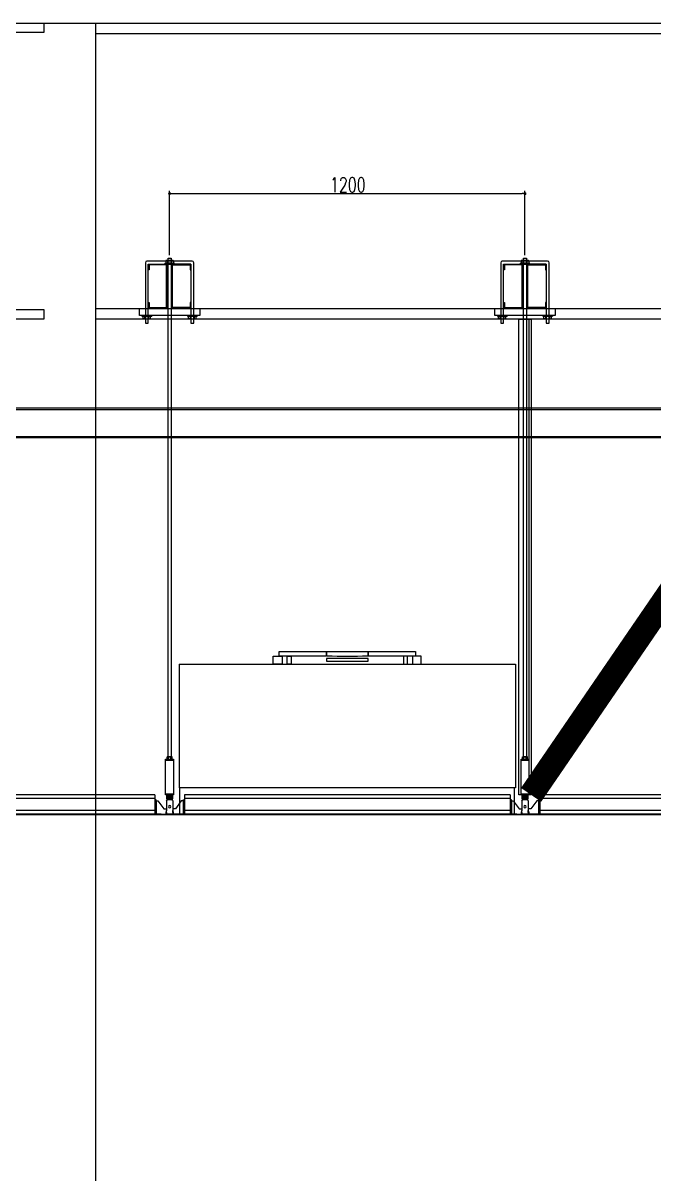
# Model space of a CAD drawing. Header units: millimetres. Extents: x -32710 to 654186, y -254124 to 420220.
# Drawn here: x 264505 to 266636, y 389838 to 393725 of the extents above; entities that cross this region are included whole.
import ezdxf
from ezdxf.xclip import XClip

# ---------------------------------------------------------------- set-up
doc = ezdxf.new("R2010")
doc.units = ezdxf.units.MM
doc.header["$LTSCALE"] = 1000
doc.linetypes.add('YFSHI-02(E-LINE)$0$HIDDEN', pattern=[0.3, 0.2, -0.1])
for name, color, linetype in [('FFU', 145, 'Continuous'), ('M-PIPE-E11-HV&LV&ELV', 22, 'Continuous'), ('TPH12-SEC-@E$0$KABE1', 252, 'Continuous'), ('TPH12-SEC-@E$0$STEEL2', 252, 'Continuous'), ('TPH12-SEC-@E$0$STEEL3', 252, 'Continuous'), ('YFSHI-02(E-LINE)$0$SH-DIM', 2, 'Continuous'), ('YFSHI-02(E-LINE)$0$SH-LINE-10', 10, 'Continuous'), ('YFSHI-02(E-LINE)$0$SH-LINE-130', 130, 'Continuous'), ('YFSHI-02(E-LINE)$0$SH-LINE-82', 82, 'Continuous')]:
    doc.layers.add(name, color=color, linetype=linetype)
doc.styles.add('YFSHI-02(E-LINE)$0$AA-TXT', font='simplex.shx', dxfattribs={"width": 0.8, "bigfont": 'CHINA.shx'})

# ---------------------------------------------------------------- blocks, each defined once
blk = doc.blocks.new('TPH12-SEC-@E')
at = {"layer": 'TPH12-SEC-@E$0$KABE1'}
blk.add_line((47000, 393725), (273000, 393725), dxfattribs=at)
at = {"layer": 'TPH12-SEC-@E$0$STEEL2'}
blk.add_lwpolyline([(264225, 393725), (264575, 393725), (264575, 393693), (264427.5, 393693, 0.414214), (264409.5, 393675), (264409.5, 392775, 0.414214), (264427.5, 392757), (264575, 392757), (264575, 392725), (264225, 392725), (264225, 392757), (264372.5, 392757, 0.414214), (264390.5, 392775), (264390.5, 393675, 0.414214), (264372.5, 393693), (264225, 393693)], format="xyb", close=True, dxfattribs=at)
at = {"layer": 'TPH12-SEC-@E$0$STEEL3'}
blk.add_line((264750, 393725), (264750, 385050), dxfattribs=at)
at = {"layer": 'TPH12-SEC-@E$0$STEEL3', "linetype": 'Continuous'}
for p, q in [((272350, 393689), (264750, 393689)), ((264750, 392761), (272350, 392761)), ((272350, 392725), (264750, 392725))]:
    blk.add_line(p, q, dxfattribs=at)
blk = doc.blocks.new('YFSHI-02(E-LINE)$0$CEILING-A')
for p, q in [((-110, 6.8), (-110, 0)), ((-110, 6.8), (0, 6.8)), ((-110, 5.57), (0, 5.57)), ((0, 6.8), (0, 0)), ((-110, 1.52), (0, 1.52)), ((-110, 0.28), (0, 0.28)), ((-110, 0), (0, 0))]:
    blk.add_line(p, q)
blk = doc.blocks.new('YFSHI-02(E-LINE)$0$1')
for p, q in [((0.45, 5.1), (0, 5.1)), ((0, 5.1), (0, 0)), ((0.45, 4.8), (0.45, 5.1)), ((0.45, 4.8), (1.05, 4.8)), ((0.45, 4.8), (0.45, 0.28)), ((1.05, 4.8), (3, 2.05)), ((3.95, 4.8), (3.95, 2.05)), ((4.25, 5.1), (5.75, 5.1)), ((6.05, 4.8), (6.05, 2.05)), ((8.95, 4.8), (7, 2.05)), ((9.55, 4.8), (8.95, 4.8)), ((9.55, 4.8), (9.55, 5.1)), ((9.55, 5.1), (10, 5.1)), ((9.55, 4.8), (9.55, 0.33)), ((10, 5.1), (10, 0)), ((9.4, 0.33), (0, 0.33)), ((0, 0.25), (5.68, 0.25)), ((0, 0), (10, 0)), ((2.2, 0), (5, 0)), ((3, 2.05), (3.95, 2.05)), ((3.95, 1.55), (3.75, 0.88)), ((3.75, 0.88), (3.95, 0.88)), ((3.75, 0.88), (3.75, 0.25)), ((3.95, 2.05), (3.95, 1.55)), ((3.95, 0.88), (3.95, 1.55)), ((3.95, 0.88), (3.95, 0.45)), ((10, 0.25), (4.32, 0.25)), ((7, 2.05), (6.05, 2.05)), ((6.05, 2.05), (6.05, 1.55)), ((6.05, 1.55), (6.25, 0.88)), ((6.05, 0.88), (6.05, 1.55)), ((6.25, 0.88), (6.05, 0.88)), ((6.05, 0.88), (6.05, 0.45)), ((6.25, 0.88), (6.25, 0.25)), ((7.8, 0.33), (10, 0.33))]:
    blk.add_line(p, q)
blk.add_lwpolyline([(4.3, 5.1), (4.3, 5.4, 0.414214), (4.2, 5.5), (3.96, 5.5, -0.414214), (3.94, 5.52), (3.94, 6.76, -0.414214), (3.98, 6.8), (4.46, 6.8, -0.414214), (4.5, 6.76), (4.5, 6.42, -0.414214), (4.48, 6.4), (4.18, 6.4, 0.414214), (4.16, 6.38), (4.16, 5.8, 0.414214), (4.26, 5.7), (5.74, 5.7, 0.414214), (5.84, 5.8), (5.84, 6.38, 0.414214), (5.82, 6.4), (5.52, 6.4, -0.414214), (5.5, 6.42), (5.5, 6.76, -0.414214), (5.54, 6.8), (6.02, 6.8, -0.414214), (6.06, 6.76), (6.06, 5.52, -0.414214), (6.04, 5.5), (5.8, 5.5, 0.414214), (5.7, 5.4), (5.7, 5.1)], format="xyb")
blk.add_lwpolyline([(4.52, 5.5, 0.414214), (4.42, 5.4), (4.42, 5.2, 0.414214), (4.52, 5.1), (5.48, 5.1, 0.414214), (5.58, 5.2), (5.58, 5.4, 0.414214), (5.48, 5.5)], format="xyb", close=True)
blk.add_circle((5, 2.8), 0.41)
for centre, radius, start, end in [((4.25, 4.8), 0.3, 90, 180), ((5.75, 4.8), 0.3, 0, 90), ((3.75, 0.45), 0.2, 270, 0), ((6.25, 0.45), 0.2, 180, 270)]:
    blk.add_arc(centre, radius, start, end)
blk = doc.blocks.new('YFSHI-02(E-LINE)')
at = {"color": 0, "linetype": 'ByBlock', "lineweight": -2}
for p, q in [((265005, 393148.7), (265010, 393148.7)), ((266195, 393148.7), (266190, 393148.7))]:
    blk.add_line(p, q, dxfattribs=at)
at = {"color": 0, "linetype": 'ByBlock', "const_width": 5}
for points in [[(265002.5, 393148.7, 1), (264997.5, 393148.7, 1)], [(266197.5, 393148.7, 1), (266202.5, 393148.7, 1)]]:
    blk.add_lwpolyline(points, format="xyb", close=True, dxfattribs=at)
at = {"layer": 'YFSHI-02(E-LINE)$0$SH-DIM'}
for p, q in [((265000, 392941.4), (265000, 393158.7)), ((265010, 393148.7), (266190, 393148.7)), ((266200, 392941.4), (266200, 393158.7))]:
    blk.add_line(p, q, dxfattribs=at)
at = {"layer": 'YFSHI-02(E-LINE)$0$SH-LINE-10'}
for p, q in [((264918.5, 392915.5), (264918.5, 392711.3)), ((265076.5, 392920.5), (264923.5, 392920.5)), ((264928, 392711.3), (264928, 392911)), ((264928, 392911), (265072, 392911)), ((265016.5, 392913.1), (264983.5, 392913.1)), ((264983.5, 392911), (264983.5, 392913.1)), ((265016.5, 392911), (264983.5, 392911)), ((264987.3, 392921.8), (264987.3, 392914.3)), ((264987.3, 392921.8), (264987.3, 392914.3)), ((265011.7, 392923), (264988.3, 392923)), ((265011.7, 392923), (264988.3, 392923)), ((264990.7, 392922.7), (264988.3, 392922.7)), ((264990.7, 392922.7), (264988.3, 392922.7)), ((264990.7, 392913.4), (264988.3, 392913.4)), ((264990.7, 392913.4), (264988.3, 392913.4)), ((265011.7, 392913.1), (264988.3, 392913.1)), ((264993.2, 392921.8), (264993.2, 392914.3)), ((264993.2, 392921.8), (264993.2, 392914.3)), ((264995.2, 391247), (264995.2, 392931)), ((264995.2, 392931), (265004.8, 392931)), ((265003.5, 392922.7), (264996.5, 392922.7)), ((265003.5, 392922.7), (264996.5, 392922.7)), ((265003.5, 392913.4), (264996.5, 392913.4)), ((265003.5, 392913.4), (264996.5, 392913.4)), ((265004.8, 392931), (265004.8, 391247)), ((265006.8, 392921.8), (265006.8, 392914.3)), ((265006.8, 392921.8), (265006.8, 392914.3)), ((265009.3, 392922.7), (265011.7, 392922.7)), ((265009.3, 392922.7), (265011.7, 392922.7)), ((265009.3, 392913.4), (265011.7, 392913.4)), ((265009.3, 392913.4), (265011.7, 392913.4)), ((265012.7, 392921.8), (265012.7, 392914.3)), ((265012.7, 392921.8), (265012.7, 392914.3)), ((265016.5, 392911), (265016.5, 392913.1)), ((265072, 392911), (265072, 392711.3)), ((265081.5, 392737.3), (265081.5, 392915.5)), ((266118.5, 392915.5), (266118.5, 392711.3)), ((266276.5, 392920.5), (266123.5, 392920.5)), ((266128, 392711.3), (266128, 392911)), ((266128, 392911), (266272, 392911)), ((266216.5, 392913.1), (266183.5, 392913.1)), ((266183.5, 392911), (266183.5, 392913.1)), ((266216.5, 392911), (266183.5, 392911)), ((266187.3, 392921.8), (266187.3, 392914.3)), ((266187.3, 392921.8), (266187.3, 392914.3)), ((266211.7, 392923), (266188.3, 392923)), ((266211.7, 392923), (266188.3, 392923)), ((266190.7, 392922.7), (266188.3, 392922.7)), ((266190.7, 392922.7), (266188.3, 392922.7)), ((266190.7, 392913.4), (266188.3, 392913.4)), ((266190.7, 392913.4), (266188.3, 392913.4)), ((266211.7, 392913.1), (266188.3, 392913.1)), ((266193.2, 392921.8), (266193.2, 392914.3)), ((266193.2, 392921.8), (266193.2, 392914.3)), ((266195.2, 391247), (266195.2, 392931)), ((266195.2, 392931), (266204.8, 392931)), ((266203.5, 392922.7), (266196.5, 392922.7)), ((266203.5, 392922.7), (266196.5, 392922.7)), ((266203.5, 392913.4), (266196.5, 392913.4)), ((266203.5, 392913.4), (266196.5, 392913.4)), ((266204.8, 392931), (266204.8, 391247)), ((266206.8, 392921.8), (266206.8, 392914.3)), ((266206.8, 392921.8), (266206.8, 392914.3)), ((266209.3, 392922.7), (266211.7, 392922.7)), ((266209.3, 392922.7), (266211.7, 392922.7)), ((266209.3, 392913.4), (266211.7, 392913.4)), ((266209.3, 392913.4), (266211.7, 392913.4)), ((266212.7, 392921.8), (266212.7, 392914.3)), ((266212.7, 392921.8), (266212.7, 392914.3)), ((266216.5, 392911), (266216.5, 392913.1)), ((266272, 392911), (266272, 392711.3)), ((266281.5, 392737.3), (266281.5, 392915.5)), ((264898.2, 392761), (265101.8, 392761)), ((264898.2, 392737.3), (264898.2, 392761)), ((265101.8, 392761), (265101.8, 392737.3)), ((266098.2, 392761), (266301.8, 392761)), ((266098.2, 392737.3), (266098.2, 392761)), ((266301.8, 392761), (266301.8, 392737.3)), ((265101.8, 392737.3), (264898.2, 392737.3)), ((264906.7, 392737.3), (264939.8, 392737.3)), ((264906.7, 392737.3), (264906.7, 392735.2)), ((264906.7, 392735.2), (264939.8, 392735.2)), ((264910.6, 392726.5), (264910.6, 392734)), ((264910.6, 392726.5), (264910.6, 392734)), ((264911.5, 392735.2), (264935, 392735.2)), ((264911.5, 392725.3), (264935, 392725.3)), ((264911.5, 392725.3), (264935, 392725.3)), ((264914, 392734.9), (264911.6, 392734.9)), ((264914, 392734.9), (264911.6, 392734.9)), ((264914, 392725.7), (264911.6, 392725.7)), ((264914, 392725.7), (264911.6, 392725.7)), ((264916.4, 392726.5), (264916.4, 392734)), ((264916.4, 392726.5), (264916.4, 392734)), ((264919.7, 392734.9), (264926.8, 392734.9)), ((264919.7, 392734.9), (264926.8, 392734.9)), ((264919.7, 392725.7), (264926.8, 392725.7)), ((264919.7, 392725.7), (264926.8, 392725.7)), ((264930, 392726.5), (264930, 392734)), ((264930, 392726.5), (264930, 392734)), ((264932.5, 392734.9), (264934.9, 392734.9)), ((264932.5, 392734.9), (264934.9, 392734.9)), ((264932.5, 392725.7), (264934.9, 392725.7)), ((264932.5, 392725.7), (264934.9, 392725.7)), ((264935.9, 392726.5), (264935.9, 392734)), ((264935.9, 392726.5), (264935.9, 392734)), ((264939.8, 392737.3), (264939.8, 392735.2)), ((265060.2, 392737.3), (265093.3, 392737.3)), ((265060.2, 392737.3), (265060.2, 392735.2)), ((265060.2, 392735.2), (265093.3, 392735.2)), ((265064.1, 392726.5), (265064.1, 392734)), ((265064.1, 392726.5), (265064.1, 392734)), ((265065, 392735.2), (265088.5, 392735.2)), ((265065, 392725.3), (265088.5, 392725.3)), ((265065, 392725.3), (265088.5, 392725.3)), ((265067.5, 392734.9), (265065.1, 392734.9)), ((265067.5, 392734.9), (265065.1, 392734.9)), ((265067.5, 392725.7), (265065.1, 392725.7)), ((265067.5, 392725.7), (265065.1, 392725.7)), ((265070, 392726.5), (265070, 392734)), ((265070, 392726.5), (265070, 392734)), ((265073.2, 392734.9), (265080.3, 392734.9)), ((265073.2, 392734.9), (265080.3, 392734.9)), ((265073.2, 392725.7), (265080.3, 392725.7)), ((265073.2, 392725.7), (265080.3, 392725.7)), ((265081.5, 392711.3), (265081.5, 392737.3)), ((265083.6, 392726.5), (265083.6, 392734)), ((265083.6, 392726.5), (265083.6, 392734)), ((265086, 392734.9), (265088.4, 392734.9)), ((265086, 392734.9), (265088.4, 392734.9)), ((265086, 392725.7), (265088.4, 392725.7)), ((265086, 392725.7), (265088.4, 392725.7)), ((265089.4, 392726.5), (265089.4, 392734)), ((265089.4, 392726.5), (265089.4, 392734)), ((265093.3, 392737.3), (265093.3, 392735.2)), ((266301.8, 392737.3), (266098.2, 392737.3)), ((266106.7, 392737.3), (266139.8, 392737.3)), ((266106.7, 392737.3), (266106.7, 392735.2)), ((266106.7, 392735.2), (266139.8, 392735.2)), ((266110.6, 392726.5), (266110.6, 392734)), ((266110.6, 392726.5), (266110.6, 392734)), ((266111.5, 392735.2), (266135, 392735.2)), ((266111.5, 392725.3), (266135, 392725.3)), ((266111.5, 392725.3), (266135, 392725.3)), ((266114, 392734.9), (266111.6, 392734.9)), ((266114, 392734.9), (266111.6, 392734.9)), ((266114, 392725.7), (266111.6, 392725.7)), ((266114, 392725.7), (266111.6, 392725.7)), ((266116.4, 392726.5), (266116.4, 392734)), ((266116.4, 392726.5), (266116.4, 392734)), ((266119.7, 392734.9), (266126.8, 392734.9)), ((266119.7, 392734.9), (266126.8, 392734.9)), ((266119.7, 392725.7), (266126.8, 392725.7)), ((266119.7, 392725.7), (266126.8, 392725.7)), ((266130, 392726.5), (266130, 392734)), ((266130, 392726.5), (266130, 392734)), ((266132.5, 392734.9), (266134.9, 392734.9)), ((266132.5, 392734.9), (266134.9, 392734.9)), ((266132.5, 392725.7), (266134.9, 392725.7)), ((266132.5, 392725.7), (266134.9, 392725.7)), ((266135.9, 392726.5), (266135.9, 392734)), ((266135.9, 392726.5), (266135.9, 392734)), ((266139.8, 392737.3), (266139.8, 392735.2)), ((266260.2, 392737.3), (266293.3, 392737.3)), ((266260.2, 392737.3), (266260.2, 392735.2)), ((266260.2, 392735.2), (266293.3, 392735.2)), ((266264.1, 392726.5), (266264.1, 392734)), ((266264.1, 392726.5), (266264.1, 392734)), ((266265, 392735.2), (266288.5, 392735.2)), ((266265, 392725.3), (266288.5, 392725.3)), ((266265, 392725.3), (266288.5, 392725.3)), ((266267.5, 392734.9), (266265.1, 392734.9)), ((266267.5, 392734.9), (266265.1, 392734.9)), ((266267.5, 392725.7), (266265.1, 392725.7)), ((266267.5, 392725.7), (266265.1, 392725.7)), ((266270, 392726.5), (266270, 392734)), ((266270, 392726.5), (266270, 392734)), ((266273.2, 392734.9), (266280.3, 392734.9)), ((266273.2, 392734.9), (266280.3, 392734.9)), ((266273.2, 392725.7), (266280.3, 392725.7)), ((266273.2, 392725.7), (266280.3, 392725.7)), ((266281.5, 392711.3), (266281.5, 392737.3)), ((266283.6, 392726.5), (266283.6, 392734)), ((266283.6, 392726.5), (266283.6, 392734)), ((266286, 392734.9), (266288.4, 392734.9)), ((266286, 392734.9), (266288.4, 392734.9)), ((266286, 392725.7), (266288.4, 392725.7)), ((266286, 392725.7), (266288.4, 392725.7)), ((266289.4, 392726.5), (266289.4, 392734)), ((266289.4, 392726.5), (266289.4, 392734)), ((266293.3, 392737.3), (266293.3, 392735.2)), ((264918.5, 392711.3), (264928, 392711.3)), ((265072, 392711.3), (265081.5, 392711.3)), ((266118.5, 392711.3), (266128, 392711.3)), ((266272, 392711.3), (266281.5, 392711.3)), ((264986.6, 391238.5), (265013.4, 391238.5)), ((264986.6, 391238.5), (265013.4, 391238.5)), ((264986.6, 391118), (264986.6, 391238.5)), ((264986.6, 391118), (264986.6, 391238.5)), ((264986.6, 391238.5), (265013.4, 391238.5)), ((264991.5, 391239.3), (264991.5, 391246.1)), ((264991.5, 391239.3), (264991.5, 391246.1)), ((264992.1, 391247), (265007.9, 391247)), ((264992.1, 391247), (265007.9, 391247)), ((264992.1, 391238.5), (265007.9, 391238.5)), ((264992.1, 391238.5), (265007.9, 391238.5)), ((264994.5, 391246.7), (264992.2, 391246.7)), ((264994.5, 391246.7), (264992.2, 391246.7)), ((264994.5, 391238.7), (264992.2, 391238.7)), ((264994.5, 391238.7), (264992.2, 391238.7)), ((265004.8, 391247), (264995.2, 391247)), ((264996.2, 391239.3), (264996.2, 391246.1)), ((264996.2, 391239.3), (264996.2, 391246.1)), ((264998.5, 391246.7), (265001.5, 391246.7)), ((264998.5, 391238.7), (265001.5, 391238.7)), ((264998.5, 391238.7), (265001.5, 391238.7)), ((265003.8, 391239.3), (265003.8, 391246.1)), ((265003.8, 391239.3), (265003.8, 391246.1)), ((265005.5, 391246.7), (265007.8, 391246.7)), ((265005.5, 391246.7), (265007.8, 391246.7)), ((265005.5, 391238.7), (265007.8, 391238.7)), ((265005.5, 391238.7), (265007.8, 391238.7)), ((265008.5, 391239.3), (265008.5, 391246.1)), ((265008.5, 391239.3), (265008.5, 391246.1)), ((265013.4, 391238.5), (265013.4, 391118)), ((265013.4, 391238.5), (265013.4, 391118)), ((266186.6, 391238.5), (266213.4, 391238.5)), ((266186.6, 391238.5), (266213.4, 391238.5)), ((266186.6, 391118), (266186.6, 391238.5)), ((266186.6, 391118), (266186.6, 391238.5)), ((266186.6, 391238.5), (266213.4, 391238.5)), ((266191.5, 391239.3), (266191.5, 391246.1)), ((266191.5, 391239.3), (266191.5, 391246.1)), ((266192.1, 391247), (266207.9, 391247)), ((266192.1, 391247), (266207.9, 391247)), ((266192.1, 391238.5), (266207.9, 391238.5)), ((266192.1, 391238.5), (266207.9, 391238.5)), ((266194.5, 391246.7), (266192.2, 391246.7)), ((266194.5, 391246.7), (266192.2, 391246.7)), ((266194.5, 391238.7), (266192.2, 391238.7)), ((266194.5, 391238.7), (266192.2, 391238.7)), ((266204.8, 391247), (266195.2, 391247)), ((266196.2, 391239.3), (266196.2, 391246.1)), ((266196.2, 391239.3), (266196.2, 391246.1)), ((266198.5, 391246.7), (266201.5, 391246.7)), ((266198.5, 391238.7), (266201.5, 391238.7)), ((266198.5, 391238.7), (266201.5, 391238.7)), ((266203.8, 391239.3), (266203.8, 391246.1)), ((266203.8, 391239.3), (266203.8, 391246.1)), ((266205.5, 391246.7), (266207.8, 391246.7)), ((266205.5, 391246.7), (266207.8, 391246.7)), ((266205.5, 391238.7), (266207.8, 391238.7)), ((266205.5, 391238.7), (266207.8, 391238.7)), ((266208.5, 391239.3), (266208.5, 391246.1)), ((266208.5, 391239.3), (266208.5, 391246.1)), ((266213.4, 391238.5), (266213.4, 391118)), ((266213.4, 391238.5), (266213.4, 391118)), ((265013.4, 391118), (264986.6, 391118)), ((265013.4, 391118), (264986.6, 391118)), ((264992.1, 391108.9), (264992.1, 391113.3)), ((265008.1, 391113.3), (264992.1, 391113.3)), ((265008.3, 391108.9), (264992.1, 391108.9)), ((264993.2, 391108.9), (264993.2, 391113.3)), ((264995.6, 391113.3), (264995.6, 391113.9)), ((265004.3, 391113.9), (264995.6, 391113.9)), ((264995.8, 391108.9), (264995.8, 391113.3)), ((264995.9, 391113.9), (264995.9, 391118)), ((265004.1, 391113.9), (265004.1, 391118)), ((265004.3, 391113.3), (265004.3, 391113.9)), ((265008.3, 391109), (265008.3, 391113.1)), ((266213.4, 391118), (266186.6, 391118)), ((266213.4, 391118), (266186.6, 391118)), ((266192.1, 391108.9), (266192.1, 391113.3)), ((266208.1, 391113.3), (266192.1, 391113.3)), ((266208.3, 391108.9), (266192.1, 391108.9)), ((266193.2, 391108.9), (266193.2, 391113.3)), ((266195.6, 391113.3), (266195.6, 391113.9)), ((266204.3, 391113.9), (266195.6, 391113.9)), ((266195.8, 391108.9), (266195.8, 391113.3)), ((266195.9, 391113.9), (266195.9, 391118)), ((266204.1, 391113.9), (266204.1, 391118)), ((266204.3, 391113.3), (266204.3, 391113.9)), ((266208.3, 391109), (266208.3, 391113.1))]:
    blk.add_line(p, q, dxfattribs=at)
for points in [[(264986.6, 391234.8), (265013.4, 391234.8)], [(264986.6, 391234.8), (265013.4, 391234.8)], [(266186.6, 391234.8), (266213.4, 391234.8)], [(266186.6, 391234.8), (266213.4, 391234.8)], [(264986.6, 391121.6), (265013.4, 391121.6)], [(264986.6, 391121.6), (265013.4, 391121.6)], [(266186.6, 391121.6), (266213.4, 391121.6)], [(266186.6, 391121.6), (266213.4, 391121.6)]]:
    blk.add_lwpolyline(points, dxfattribs=at)
for centre, radius, start, end in [((264923.5, 392915.5), 5, 90, 180), ((264989.3, 392921.2), 2.1, 120.5681, 163.207), ((264989.3, 392921.2), 2.1, 120.5681, 163.207), ((264989.1, 392920.8), 2.02, 111.8965, 149.5654), ((264989.1, 392920.8), 2.02, 111.8965, 149.5654), ((264989.1, 392915.3), 2.02, 210.4346, 248.1035), ((264989.1, 392915.3), 2.02, 210.4346, 248.1035), ((264989.3, 392914.9), 2.1, 196.793, 239.4319), ((264989.3, 392914.9), 2.1, 196.793, 239.4319), ((264989.3, 392914.6), 8.18, 61.7885, 80.1123), ((264989.3, 392914.6), 8.18, 61.7885, 80.1123), ((264989.3, 392921.5), 8.18, 279.8877, 298.2115), ((264989.3, 392921.5), 8.18, 279.8877, 298.2115), ((264997.2, 392913.2), 9.43, 94.1532, 114.8761), ((264997.2, 392913.2), 9.43, 94.1532, 114.8761), ((264997.2, 392922.8), 9.43, 245.1239, 265.8468), ((264997.2, 392922.8), 9.43, 245.1239, 265.8468), ((265002.8, 392913.2), 9.43, 65.1239, 85.8468), ((265002.8, 392913.2), 9.43, 65.1239, 85.8468), ((265002.8, 392922.8), 9.43, 274.1532, 294.8761), ((265002.8, 392922.8), 9.43, 274.1532, 294.8761), ((265010.7, 392914.6), 8.18, 99.8877, 118.2115), ((265010.7, 392914.6), 8.18, 99.8877, 118.2115), ((265010.7, 392921.5), 8.18, 241.7885, 260.1123), ((265010.7, 392921.5), 8.18, 241.7885, 260.1123), ((265010.7, 392921.2), 2.1, 16.793, 59.4319), ((265010.7, 392921.2), 2.1, 16.793, 59.4319), ((265010.9, 392920.8), 2.02, 30.4346, 68.1035), ((265010.9, 392920.8), 2.02, 30.4346, 68.1035), ((265010.7, 392914.9), 2.1, 300.5681, 343.207), ((265010.9, 392915.3), 2.02, 291.8965, 329.5654), ((265010.9, 392915.3), 2.02, 291.8965, 329.5654), ((265010.7, 392914.9), 2.1, 300.5681, 343.207), ((265076.5, 392915.5), 5, 0, 90), ((266123.5, 392915.5), 5, 90, 180), ((266189.3, 392921.2), 2.1, 120.5681, 163.207), ((266189.3, 392921.2), 2.1, 120.5681, 163.207), ((266189.1, 392920.8), 2.02, 111.8965, 149.5654), ((266189.1, 392920.8), 2.02, 111.8965, 149.5654), ((266189.1, 392915.3), 2.02, 210.4346, 248.1035), ((266189.1, 392915.3), 2.02, 210.4346, 248.1035), ((266189.3, 392914.9), 2.1, 196.793, 239.4319), ((266189.3, 392914.9), 2.1, 196.793, 239.4319), ((266189.3, 392914.6), 8.18, 61.7885, 80.1123), ((266189.3, 392914.6), 8.18, 61.7885, 80.1123), ((266189.3, 392921.5), 8.18, 279.8877, 298.2115), ((266189.3, 392921.5), 8.18, 279.8877, 298.2115), ((266197.2, 392913.2), 9.43, 94.1532, 114.8761), ((266197.2, 392913.2), 9.43, 94.1532, 114.8761), ((266197.2, 392922.8), 9.43, 245.1239, 265.8468), ((266197.2, 392922.8), 9.43, 245.1239, 265.8468), ((266202.8, 392913.2), 9.43, 65.1239, 85.8468), ((266202.8, 392913.2), 9.43, 65.1239, 85.8468), ((266202.8, 392922.8), 9.43, 274.1532, 294.8761), ((266202.8, 392922.8), 9.43, 274.1532, 294.8761), ((266210.7, 392914.6), 8.18, 99.8877, 118.2115), ((266210.7, 392914.6), 8.18, 99.8877, 118.2115), ((266210.7, 392921.5), 8.18, 241.7885, 260.1123), ((266210.7, 392921.5), 8.18, 241.7885, 260.1123), ((266210.7, 392921.2), 2.1, 16.793, 59.4319), ((266210.7, 392921.2), 2.1, 16.793, 59.4319), ((266210.9, 392920.8), 2.02, 30.4346, 68.1035), ((266210.9, 392920.8), 2.02, 30.4346, 68.1035), ((266210.7, 392914.9), 2.1, 300.5681, 343.207), ((266210.9, 392915.3), 2.02, 291.8965, 329.5654), ((266210.9, 392915.3), 2.02, 291.8965, 329.5654), ((266210.7, 392914.9), 2.1, 300.5681, 343.207), ((266276.5, 392915.5), 5, 0, 90), ((264912.6, 392733.4), 2.1, 120.5681, 163.207), ((264912.6, 392733.4), 2.1, 120.5681, 163.207), ((264912.3, 392733), 2.02, 111.8965, 149.5654), ((264912.3, 392733), 2.02, 111.8965, 149.5654), ((264912.3, 392727.5), 2.02, 210.4346, 248.1035), ((264912.6, 392727.1), 2.1, 196.793, 239.4319), ((264912.6, 392727.1), 2.1, 196.793, 239.4319), ((264912.3, 392727.5), 2.02, 210.4346, 248.1035), ((264912.6, 392726.8), 8.18, 61.7885, 80.1123), ((264912.6, 392726.8), 8.18, 61.7885, 80.1123), ((264912.6, 392733.7), 8.18, 279.8877, 298.2115), ((264912.6, 392733.7), 8.18, 279.8877, 298.2115), ((264920.4, 392725.5), 9.43, 94.1532, 114.8761), ((264920.4, 392725.5), 9.43, 94.1532, 114.8761), ((264920.4, 392735.1), 9.43, 245.1239, 265.8468), ((264920.4, 392735.1), 9.43, 245.1239, 265.8468), ((264926.1, 392725.5), 9.43, 65.1239, 85.8468), ((264926.1, 392725.5), 9.43, 65.1239, 85.8468), ((264926.1, 392735.1), 9.43, 274.1532, 294.8761), ((264926.1, 392735.1), 9.43, 274.1532, 294.8761), ((264933.9, 392726.8), 8.18, 99.8877, 118.2115), ((264933.9, 392726.8), 8.18, 99.8877, 118.2115), ((264933.9, 392733.7), 8.18, 241.7885, 260.1123), ((264933.9, 392733.7), 8.18, 241.7885, 260.1123), ((264934.2, 392733), 2.02, 30.4346, 68.1035), ((264934.2, 392733), 2.02, 30.4346, 68.1035), ((264934.2, 392727.5), 2.02, 291.8965, 329.5654), ((264934.2, 392727.5), 2.02, 291.8965, 329.5654), ((264933.9, 392733.4), 2.1, 16.793, 59.4319), ((264933.9, 392733.4), 2.1, 16.793, 59.4319), ((264933.9, 392727.1), 2.1, 300.5681, 343.207), ((264933.9, 392727.1), 2.1, 300.5681, 343.207), ((265066.1, 392733.4), 2.1, 120.5681, 163.207), ((265066.1, 392733.4), 2.1, 120.5681, 163.207), ((265065.8, 392733), 2.02, 111.8965, 149.5654), ((265065.8, 392733), 2.02, 111.8965, 149.5654), ((265065.8, 392727.5), 2.02, 210.4346, 248.1035), ((265066.1, 392727.1), 2.1, 196.793, 239.4319), ((265066.1, 392727.1), 2.1, 196.793, 239.4319), ((265065.8, 392727.5), 2.02, 210.4346, 248.1035), ((265066.1, 392726.8), 8.18, 61.7885, 80.1123), ((265066.1, 392726.8), 8.18, 61.7885, 80.1123), ((265066.1, 392733.7), 8.18, 279.8877, 298.2115), ((265066.1, 392733.7), 8.18, 279.8877, 298.2115), ((265073.9, 392725.5), 9.43, 94.1532, 114.8761), ((265073.9, 392725.5), 9.43, 94.1532, 114.8761), ((265073.9, 392735.1), 9.43, 245.1239, 265.8468), ((265073.9, 392735.1), 9.43, 245.1239, 265.8468), ((265079.6, 392725.5), 9.43, 65.1239, 85.8468), ((265079.6, 392725.5), 9.43, 65.1239, 85.8468), ((265079.6, 392735.1), 9.43, 274.1532, 294.8761), ((265079.6, 392735.1), 9.43, 274.1532, 294.8761), ((265087.4, 392726.8), 8.18, 99.8877, 118.2115), ((265087.4, 392726.8), 8.18, 99.8877, 118.2115), ((265087.4, 392733.7), 8.18, 241.7885, 260.1123), ((265087.4, 392733.7), 8.18, 241.7885, 260.1123), ((265087.7, 392733), 2.02, 30.4346, 68.1035), ((265087.7, 392733), 2.02, 30.4346, 68.1035), ((265087.7, 392727.5), 2.02, 291.8965, 329.5654), ((265087.7, 392727.5), 2.02, 291.8965, 329.5654), ((265087.4, 392733.4), 2.1, 16.793, 59.4319), ((265087.4, 392733.4), 2.1, 16.793, 59.4319), ((265087.4, 392727.1), 2.1, 300.5681, 343.207), ((265087.4, 392727.1), 2.1, 300.5681, 343.207), ((266112.6, 392733.4), 2.1, 120.5681, 163.207), ((266112.6, 392733.4), 2.1, 120.5681, 163.207), ((266112.3, 392733), 2.02, 111.8965, 149.5654), ((266112.3, 392733), 2.02, 111.8965, 149.5654), ((266112.3, 392727.5), 2.02, 210.4346, 248.1035), ((266112.6, 392727.1), 2.1, 196.793, 239.4319), ((266112.6, 392727.1), 2.1, 196.793, 239.4319), ((266112.3, 392727.5), 2.02, 210.4346, 248.1035), ((266112.6, 392726.8), 8.18, 61.7885, 80.1123), ((266112.6, 392726.8), 8.18, 61.7885, 80.1123), ((266112.6, 392733.7), 8.18, 279.8877, 298.2115), ((266112.6, 392733.7), 8.18, 279.8877, 298.2115), ((266120.4, 392725.5), 9.43, 94.1532, 114.8761), ((266120.4, 392725.5), 9.43, 94.1532, 114.8761), ((266120.4, 392735.1), 9.43, 245.1239, 265.8468), ((266120.4, 392735.1), 9.43, 245.1239, 265.8468), ((266126.1, 392725.5), 9.43, 65.1239, 85.8468), ((266126.1, 392725.5), 9.43, 65.1239, 85.8468), ((266126.1, 392735.1), 9.43, 274.1532, 294.8761), ((266126.1, 392735.1), 9.43, 274.1532, 294.8761), ((266133.9, 392726.8), 8.18, 99.8877, 118.2115), ((266133.9, 392726.8), 8.18, 99.8877, 118.2115), ((266133.9, 392733.7), 8.18, 241.7885, 260.1123), ((266133.9, 392733.7), 8.18, 241.7885, 260.1123), ((266134.2, 392733), 2.02, 30.4346, 68.1035), ((266134.2, 392733), 2.02, 30.4346, 68.1035), ((266134.2, 392727.5), 2.02, 291.8965, 329.5654), ((266134.2, 392727.5), 2.02, 291.8965, 329.5654), ((266133.9, 392733.4), 2.1, 16.793, 59.4319), ((266133.9, 392733.4), 2.1, 16.793, 59.4319), ((266133.9, 392727.1), 2.1, 300.5681, 343.207), ((266133.9, 392727.1), 2.1, 300.5681, 343.207), ((266266.1, 392733.4), 2.1, 120.5681, 163.207), ((266266.1, 392733.4), 2.1, 120.5681, 163.207), ((266265.8, 392733), 2.02, 111.8965, 149.5654), ((266265.8, 392733), 2.02, 111.8965, 149.5654), ((266265.8, 392727.5), 2.02, 210.4346, 248.1035), ((266266.1, 392727.1), 2.1, 196.793, 239.4319), ((266266.1, 392727.1), 2.1, 196.793, 239.4319), ((266265.8, 392727.5), 2.02, 210.4346, 248.1035), ((266266.1, 392726.8), 8.18, 61.7885, 80.1123), ((266266.1, 392726.8), 8.18, 61.7885, 80.1123), ((266266.1, 392733.7), 8.18, 279.8877, 298.2115), ((266266.1, 392733.7), 8.18, 279.8877, 298.2115), ((266273.9, 392725.5), 9.43, 94.1532, 114.8761), ((266273.9, 392725.5), 9.43, 94.1532, 114.8761), ((266273.9, 392735.1), 9.43, 245.1239, 265.8468), ((266273.9, 392735.1), 9.43, 245.1239, 265.8468), ((266279.6, 392725.5), 9.43, 65.1239, 85.8468), ((266279.6, 392725.5), 9.43, 65.1239, 85.8468), ((266279.6, 392735.1), 9.43, 274.1532, 294.8761), ((266279.6, 392735.1), 9.43, 274.1532, 294.8761), ((266287.4, 392726.8), 8.18, 99.8877, 118.2115), ((266287.4, 392726.8), 8.18, 99.8877, 118.2115), ((266287.4, 392733.7), 8.18, 241.7885, 260.1123), ((266287.4, 392733.7), 8.18, 241.7885, 260.1123), ((266287.7, 392733), 2.02, 30.4346, 68.1035), ((266287.7, 392733), 2.02, 30.4346, 68.1035), ((266287.7, 392727.5), 2.02, 291.8965, 329.5654), ((266287.7, 392727.5), 2.02, 291.8965, 329.5654), ((266287.4, 392733.4), 2.1, 16.793, 59.4319), ((266287.4, 392733.4), 2.1, 16.793, 59.4319), ((266287.4, 392727.1), 2.1, 300.5681, 343.207), ((266287.4, 392727.1), 2.1, 300.5681, 343.207), ((264992.9, 391245.7), 1.46, 120.5681, 163.207), ((264992.9, 391245.7), 1.46, 120.5681, 163.207), ((264992.7, 391245.4), 1.4, 111.8965, 149.5654), ((264992.7, 391245.4), 1.4, 111.8965, 149.5654), ((264992.9, 391239.7), 1.46, 196.793, 239.4319), ((264992.7, 391240), 1.4, 210.4346, 248.1035), ((264992.7, 391240), 1.4, 210.4346, 248.1035), ((264992.9, 391239.7), 1.46, 196.793, 239.4319), ((264993.6, 391241.1), 5.67, 61.7885, 80.1123), ((264993.6, 391241.1), 5.67, 61.7885, 80.1123), ((264993.6, 391244.3), 5.67, 279.8877, 298.2115), ((264993.6, 391244.3), 5.67, 279.8877, 298.2115), ((264999, 391240.2), 6.54, 94.1532, 114.8761), ((264999, 391240.2), 6.54, 94.1532, 114.8761), ((264999, 391245.2), 6.54, 245.1239, 265.8468), ((264999, 391245.2), 6.54, 245.1239, 265.8468), ((265001, 391240.2), 6.54, 65.1239, 85.8468), ((265001, 391240.2), 6.54, 65.1239, 85.8468), ((265001, 391245.2), 6.54, 274.1532, 294.8761), ((265001, 391245.2), 6.54, 274.1532, 294.8761), ((265006.4, 391241.1), 5.67, 99.8877, 118.2115), ((265006.4, 391241.1), 5.67, 99.8877, 118.2115), ((265006.4, 391244.3), 5.67, 241.7885, 260.1123), ((265006.4, 391244.3), 5.67, 241.7885, 260.1123), ((265007.3, 391245.4), 1.4, 30.4346, 68.1035), ((265007.3, 391245.4), 1.4, 30.4346, 68.1035), ((265007.3, 391240), 1.4, 291.8965, 329.5654), ((265007.3, 391240), 1.4, 291.8965, 329.5654), ((265007.1, 391245.7), 1.46, 16.793, 59.4319), ((265007.1, 391245.7), 1.46, 16.793, 59.4319), ((265007.1, 391239.7), 1.46, 300.5681, 343.207), ((265007.1, 391239.7), 1.46, 300.5681, 343.207), ((266192.9, 391245.7), 1.46, 120.5681, 163.207), ((266192.9, 391245.7), 1.46, 120.5681, 163.207), ((266192.7, 391245.4), 1.4, 111.8965, 149.5654), ((266192.7, 391245.4), 1.4, 111.8965, 149.5654), ((266192.9, 391239.7), 1.46, 196.793, 239.4319), ((266192.7, 391240), 1.4, 210.4346, 248.1035), ((266192.7, 391240), 1.4, 210.4346, 248.1035), ((266192.9, 391239.7), 1.46, 196.793, 239.4319), ((266193.6, 391241.1), 5.67, 61.7885, 80.1123), ((266193.6, 391241.1), 5.67, 61.7885, 80.1123), ((266193.6, 391244.3), 5.67, 279.8877, 298.2115), ((266193.6, 391244.3), 5.67, 279.8877, 298.2115), ((266199, 391240.2), 6.54, 94.1532, 114.8761), ((266199, 391240.2), 6.54, 94.1532, 114.8761), ((266199, 391245.2), 6.54, 245.1239, 265.8468), ((266199, 391245.2), 6.54, 245.1239, 265.8468), ((266201, 391240.2), 6.54, 65.1239, 85.8468), ((266201, 391240.2), 6.54, 65.1239, 85.8468), ((266201, 391245.2), 6.54, 274.1532, 294.8761), ((266201, 391245.2), 6.54, 274.1532, 294.8761), ((266206.4, 391241.1), 5.67, 99.8877, 118.2115), ((266206.4, 391241.1), 5.67, 99.8877, 118.2115), ((266206.4, 391244.3), 5.67, 241.7885, 260.1123), ((266206.4, 391244.3), 5.67, 241.7885, 260.1123), ((266207.3, 391245.4), 1.4, 30.4346, 68.1035), ((266207.3, 391245.4), 1.4, 30.4346, 68.1035), ((266207.3, 391240), 1.4, 291.8965, 329.5654), ((266207.3, 391240), 1.4, 291.8965, 329.5654), ((266207.1, 391245.7), 1.46, 16.793, 59.4319), ((266207.1, 391245.7), 1.46, 16.793, 59.4319), ((266207.1, 391239.7), 1.46, 300.5681, 343.207), ((266207.1, 391239.7), 1.46, 300.5681, 343.207), ((264997.4, 391111.1), 5.76, 157.8828, 180.1952), ((264997.4, 391111.1), 5.76, 179.8048, 202.1172), ((265005.9, 391111.2), 2.29, 356.5141, 63.2222), ((265005.9, 391111.2), 2.29, 356.5141, 63.2222), ((265005.9, 391111), 2.29, 296.7778, 3.4859), ((265008.1, 391113.1), 0.2, 0, 90), ((265008.3, 391109), 0.0625, 270, 0), ((266197.4, 391111.1), 5.76, 157.8828, 180.1952), ((266197.4, 391111.1), 5.76, 179.8048, 202.1172), ((266205.9, 391111.2), 2.29, 356.5141, 63.2222), ((266205.9, 391111.2), 2.29, 356.5141, 63.2222), ((266205.9, 391111), 2.29, 296.7778, 3.4859), ((266208.1, 391113.1), 0.2, 0, 90), ((266208.3, 391109), 0.0625, 270, 0)]:
    blk.add_arc(centre, radius, start, end, dxfattribs=at)
at = {"layer": 'YFSHI-02(E-LINE)$0$SH-LINE-130'}
for p, q in [((264928, 392891), (264928, 392911)), ((264928, 392911), (264993, 392911)), ((264993, 392911), (264993, 392761)), ((265072, 392911), (265007, 392911)), ((265007, 392911), (265007, 392761)), ((265072, 392891), (265072, 392911)), ((266128, 392891), (266128, 392911)), ((266128, 392911), (266193, 392911)), ((266193, 392911), (266193, 392761)), ((266272, 392911), (266207, 392911)), ((266207, 392911), (266207, 392761)), ((266272, 392891), (266272, 392911)), ((264931, 392891), (264928, 392891)), ((264990, 392908), (264931, 392908)), ((264931, 392908), (264931, 392891)), ((264990, 392764), (264990, 392908)), ((265010, 392764), (265010, 392908)), ((265010, 392908), (265069, 392908)), ((265069, 392908), (265069, 392891)), ((265069, 392891), (265072, 392891)), ((266131, 392891), (266128, 392891)), ((266190, 392908), (266131, 392908)), ((266131, 392908), (266131, 392891)), ((266190, 392764), (266190, 392908)), ((266210, 392764), (266210, 392908)), ((266210, 392908), (266269, 392908)), ((266269, 392908), (266269, 392891)), ((266269, 392891), (266272, 392891)), ((264928, 392761), (264928, 392781)), ((264928, 392781), (264931, 392781)), ((264993, 392761), (264928, 392761)), ((264931, 392781), (264931, 392764)), ((264931, 392764), (264990, 392764)), ((265007, 392761), (265072, 392761)), ((265069, 392764), (265010, 392764)), ((265072, 392781), (265069, 392781)), ((265069, 392781), (265069, 392764)), ((265072, 392761), (265072, 392781)), ((266128, 392761), (266128, 392781)), ((266128, 392781), (266131, 392781)), ((266193, 392761), (266128, 392761)), ((266131, 392781), (266131, 392764)), ((266131, 392764), (266190, 392764)), ((266207, 392761), (266272, 392761)), ((266269, 392764), (266210, 392764)), ((266272, 392781), (266269, 392781)), ((266269, 392781), (266269, 392764)), ((266272, 392761), (266272, 392781))]:
    blk.add_line(p, q, dxfattribs=at)
at = {"layer": 'YFSHI-02(E-LINE)$0$SH-LINE-130', "linetype": 'YFSHI-02(E-LINE)$0$HIDDEN', "ltscale": 100}
blk.add_line((266213.6, 391118), (266213.6, 392725), dxfattribs=at)
at = {"layer": 'YFSHI-02(E-LINE)$0$SH-LINE-130', "const_width": 82.6}
blk.add_lwpolyline([(266220.7, 391118), (267320.6, 392725)], dxfattribs=at)
at = {"layer": 'YFSHI-02(E-LINE)$0$SH-LINE-130'}
blk.add_lwpolyline([(266220.7, 391118), (266179.4, 391118), (266179.4, 392725), (266220.7, 392725), (266220.7, 391118)], dxfattribs=at)
at = {"layer": 'YFSHI-02(E-LINE)$0$SH-LINE-82', "xscale": -10, "yscale": 10, "zscale": 10}
for name, p in [('YFSHI-02(E-LINE)$0$CEILING-A', (263850, 391050)), ('YFSHI-02(E-LINE)$0$1', (265050, 391050)), ('YFSHI-02(E-LINE)$0$CEILING-A', (265050, 391050)), ('YFSHI-02(E-LINE)$0$1', (266250, 391050)), ('YFSHI-02(E-LINE)$0$CEILING-A', (266250, 391050))]:
    blk.add_blockref(name, p, dxfattribs=at)
at = {"layer": 'YFSHI-02(E-LINE)$0$SH-DIM', "color": 3, "style": 'YFSHI-02(E-LINE)$0$AA-TXT', "width": 0.7}
blk.add_text('1200', height=50, dxfattribs=at).set_placement((265541.7, 393153.7))
blk = doc.blocks.new('FFU-120x120x55')
for p, q in [((-56.8, 50.8), (-56.8, 9)), ((56.8, 50.8), (-56.8, 50.8)), ((56.8, 50.8), (56.8, 9)), ((-56.8, 9), (56.8, 9)), ((-56.5, 0), (-56.5, 9)), ((56.5, 0), (56.5, 9)), ((-56.5, 0), (56.5, 0))]:
    blk.add_line(p, q)
for points in [[(-7, 54.87, 0.414214), (-7.13, 55), (-23, 55), (-23, 53.5), (-7.13, 53.5, 0.414214), (-7, 53.63)], [(6.87, 53.49, 0.396463), (7, 53.63), (7, 54.87, 0.414214), (6.87, 55), (-6.87, 55, 0.414214), (-7, 54.87), (-7, 53.63, 0.396539), (-6.87, 53.49, 0.029282)], [(7.13, 53.5), (23, 53.5), (23, 55), (7.13, 55, 0.414214), (7, 54.87), (7, 53.63, 0.414214)]]:
    blk.add_lwpolyline(points, format="xyb", close=True)
for points in [[(-22.03, 50.8), (-25, 50.8), (-25, 53.5), (-22.03, 53.5), (-22.03, 51.04)], [(-19, 50.8), (-20.35, 50.8), (-20.35, 53.5), (-19, 53.5), (-19, 51.04)], [(-7, 51.8), (-7, 52.7), (7, 52.7), (7, 51.8)], [(19, 50.8), (20.35, 50.8), (20.35, 53.5), (19, 53.5), (19, 50.95)], [(22.03, 50.8), (25, 50.8), (25, 53.5), (22.03, 53.5), (22.03, 50.95)]]:
    blk.add_lwpolyline(points, close=True)

msp = doc.modelspace()

# ---------------------------------------------------------------- linework, layer by layer
at = {"layer": 'M-PIPE-E11-HV&LV&ELV', "ltscale": 0.01}
for p, q in [((263222.71836, 392425), (268209.26665, 392425)), ((263222.71836, 392420), (268209.26665, 392420)), ((263222.71836, 392328), (268209.26665, 392328)), ((263222.71836, 392325), (268209.26665, 392325))]:
    msp.add_line(p, q, dxfattribs=at)

# ---------------------------------------------------------------- block references
msp.add_blockref('TPH12-SEC-@E', (0, 0))
ref = msp.add_blockref('YFSHI-02(E-LINE)', (0, 0))
XClip(ref).set_block_clipping_path([(193435.9728033519, 355635.7797075855), (305020.60558715, 413217.0386999981)])
at = {"layer": 'FFU', "xscale": -10, "yscale": 10, "zscale": 10}
msp.add_blockref('FFU-120x120x55', (265600, 391052), dxfattribs=at)

doc.saveas('drawing.dxf')
